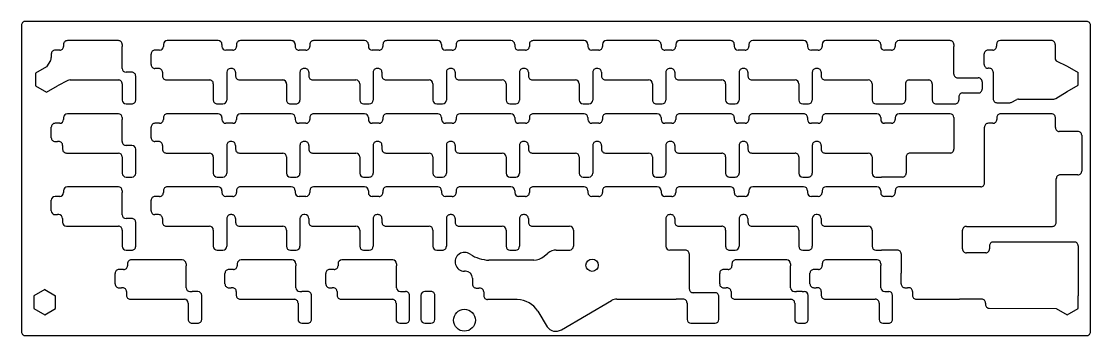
# Model space of a CAD drawing. Extents: x 80 to 358, y -177 to -95.
import ezdxf

# ---------------------------------------------------------------- set-up
doc = ezdxf.new("R2010")
doc.units = 0
doc.layers.add('BLACK', color=7, linetype='CONTINUOUS')

msp = doc.modelspace()

# ---------------------------------------------------------------- linework, layer by layer
at = {"layer": 'BLACK', "linetype": 'CONTINUOUS'}
for p, q in [((79.81, -95.99), (79.79, -175.87)), ((357.09, -95), (80.81, -94.99)), ((358.06, -175.87), (358.09, -96)), ((105.025, -100), (91.775, -100)), ((131, -100), (117.75, -100)), ((150.05, -100), (136.8, -100)), ((150.05, -100), (136.8, -100)), ((150.05, -100), (136.8, -100)), ((169.1, -100), (155.85, -100)), ((188.15, -100), (174.9, -100)), ((207.2, -100), (193.95, -100)), ((226.25, -100), (213, -100)), ((245.3, -100), (232.05, -100)), ((264.35, -100), (251.1, -100)), ((283.4, -100), (270.15, -100)), ((302.45, -100), (289.2, -100)), ((321.5, -100), (308.25, -100)), ((347.85, -99.975), (334.6, -99.975)), ((89.775, -102.5), (88.575, -102.5)), ((90.775, -101), (90.775, -101.5)), ((106.025, -101), (106.025, -101.5)), ((106.027107, -107.252893), (106.025, -101.5)), ((115.75, -102.5), (114.55, -102.5)), ((116.75, -101), (116.75, -101.5)), ((132, -101), (132, -101.5)), ((134.8, -102.5), (133, -102.5)), ((134.8, -102.5), (133, -102.5)), ((134.8, -102.5), (133, -102.5)), ((135.8, -101), (135.8, -101.5)), ((135.8, -101), (135.8, -101.5)), ((135.8, -101), (135.8, -101.5)), ((151.05, -101), (151.05, -101.5)), ((151.05, -101), (151.05, -101.5)), ((151.05, -101), (151.05, -101.5)), ((153.85, -102.5), (152.05, -102.5)), ((154.85, -101), (154.85, -101.5)), ((170.1, -101), (170.1, -101.5)), ((172.9, -102.5), (171.1, -102.5)), ((173.9, -101), (173.9, -101.5)), ((189.15, -101), (189.15, -101.5)), ((191.95, -102.5), (190.15, -102.5)), ((192.95, -101), (192.95, -101.5)), ((208.2, -101), (208.2, -101.5)), ((211, -102.5), (209.2, -102.5)), ((212, -101), (212, -101.5)), ((227.25, -101), (227.25, -101.5)), ((230.05, -102.5), (228.25, -102.5)), ((231.05, -101), (231.05, -101.5)), ((246.3, -101), (246.3, -101.5)), ((249.1, -102.5), (247.3, -102.5)), ((250.1, -101), (250.1, -101.5)), ((265.35, -101), (265.35, -101.5)), ((268.15, -102.5), (266.35, -102.5)), ((269.15, -101), (269.15, -101.5)), ((284.4, -101), (284.4, -101.5)), ((287.2, -102.5), (285.4, -102.5)), ((288.2, -101), (288.2, -101.5)), ((303.45, -101), (303.45, -101.5)), ((306.25, -102.5), (304.45, -102.5)), ((307.25, -101), (307.25, -101.5)), ((322.5, -101), (322.5, -101.5)), ((322.5, -108.725), (322.5, -101.5)), ((332.6, -102.475), (331.4, -102.475)), ((333.6, -100.975), (333.6, -101.475)), ((333.6, -100.975), (333.6, -101.475)), ((348.85, -100.975), (348.85, -101.475)), ((348.85, -101.475), (348.85, -104.75)), ((87.377365, -105.169208), (86.3, -106.8)), ((87.575, -103.5), (87.575, -104.425)), ((113.55, -106.25), (113.55, -103.5)), ((330.4, -106.225), (330.4, -103.475)), ((349.138044, -105.233611), (352, -106.7)), ((86.3, -106.8), (83.442116, -108.45)), ((83.442116, -108.45), (83.442116, -111.75)), ((108.542893, -108.25), (107.027107, -108.25)), ((115.5, -107.25), (114.55, -107.25)), ((116.5, -108.25), (116.5, -109.25)), ((133.25, -108.25), (133.25, -115.5)), ((134.55, -107.25), (134.25, -107.25)), ((134.55, -107.25), (134.25, -107.25)), ((135.55, -108.25), (135.55, -109.25)), ((135.55, -108.25), (135.55, -109.25)), ((135.55, -108.25), (135.55, -109.25)), ((152.3, -108.25), (152.3, -115.5)), ((152.3, -108.25), (152.3, -115.5)), ((153.6, -107.25), (153.3, -107.25)), ((154.6, -108.25), (154.6, -109.25)), ((171.35, -108.25), (171.35, -115.5)), ((172.65, -107.25), (172.35, -107.25)), ((173.65, -108.25), (173.65, -109.25)), ((190.4, -108.25), (190.4, -115.5)), ((191.7, -107.25), (191.4, -107.25)), ((192.7, -108.25), (192.7, -109.25)), ((209.45, -108.25), (209.45, -115.5)), ((210.75, -107.25), (210.45, -107.25)), ((211.75, -108.25), (211.75, -109.25)), ((228.5, -108.25), (228.5, -115.5)), ((229.8, -107.25), (229.5, -107.25)), ((230.8, -108.25), (230.8, -109.25)), ((247.55, -108.25), (247.55, -115.5)), ((248.85, -107.25), (248.55, -107.25)), ((249.85, -108.25), (249.85, -109.25)), ((266.6, -108.25), (266.6, -115.5)), ((267.9, -107.25), (267.6, -107.25)), ((268.9, -108.25), (268.9, -109.25)), ((285.65, -108.25), (285.65, -115.5)), ((286.95, -107.25), (286.65, -107.25)), ((287.95, -108.25), (287.95, -109.25)), ((331.717893, -107.225), (331.4, -107.225)), ((332.717893, -108.225), (332.717893, -115.175)), ((352, -106.7), (354.857884, -108.35)), ((354.857884, -111.65), (354.857884, -108.35)), ((91.844475, -110.413255), (89.157884, -111.75)), ((92.525, -110.25), (102.775, -110.25)), ((102.775, -110.25), (105.042893, -110.25)), ((106.042893, -111.25), (106.042893, -115.5)), ((109.542893, -115.5), (109.542893, -109.25)), ((117.5, -110.25), (128.75, -110.25)), ((129.75, -111.25), (129.75, -115.5)), ((136.55, -110.25), (147.8, -110.25)), ((136.55, -110.25), (147.8, -110.25)), ((136.55, -110.25), (147.8, -110.25)), ((148.8, -111.25), (148.8, -115.5)), ((148.8, -111.25), (148.8, -115.5)), ((148.8, -111.25), (148.8, -115.5)), ((155.6, -110.25), (166.85, -110.25)), ((167.85, -111.25), (167.85, -115.5)), ((174.65, -110.25), (185.9, -110.25)), ((186.9, -111.25), (186.9, -115.5)), ((193.7, -110.25), (204.95, -110.25)), ((205.95, -111.25), (205.95, -115.5)), ((212.75, -110.25), (224, -110.25)), ((225, -111.25), (225, -115.5)), ((231.8, -110.25), (243.05, -110.25)), ((244.05, -111.25), (244.05, -115.5)), ((250.85, -110.25), (262.1, -110.25)), ((263.1, -111.25), (263.1, -115.5)), ((269.9, -110.25), (281.15, -110.25)), ((282.15, -111.25), (282.15, -115.5)), ((288.95, -110.25), (300.2, -110.25)), ((301.2, -111.25), (301.2, -115.5)), ((309.9, -111.25), (309.9, -115.5)), ((310.9, -110.25), (315.875, -110.25)), ((316.875, -111.25), (316.875, -115.5)), ((323.5, -109.725), (328.85, -109.725)), ((329.85, -110.725), (329.85, -112.65)), ((83.442116, -111.75), (86.3, -113.4)), ((86.3, -113.4), (89.157884, -111.75)), ((324.8, -113.65), (328.85, -113.65)), ((349.045396, -115.07137), (352, -113.3)), ((352, -113.3), (354.857884, -111.65)), ((107.042893, -116.5), (108.542893, -116.5)), ((130.75, -116.5), (132.25, -116.5)), ((149.8, -116.5), (151.3, -116.5)), ((149.8, -116.5), (151.3, -116.5)), ((149.8, -116.5), (151.3, -116.5)), ((168.85, -116.5), (170.35, -116.5)), ((187.9, -116.5), (189.4, -116.5)), ((206.95, -116.5), (208.45, -116.5)), ((226, -116.5), (227.5, -116.5)), ((245.05, -116.5), (246.55, -116.5)), ((264.1, -116.5), (265.6, -116.5)), ((283.15, -116.5), (284.65, -116.5)), ((302.2, -116.5), (303.7, -116.5)), ((303.7, -116.5), (308.9, -116.5)), ((317.875, -116.5), (322.8, -116.5)), ((323.8, -114.65), (323.8, -115.5)), ((333.717893, -116.175), (337.05, -116.175)), ((337.380555, -116.092036), (338.915519, -115.355177)), ((339.35, -115.25), (348.475, -115.25)), ((105.025, -119.05), (91.775, -119.05)), ((131, -119.05), (117.75, -119.05)), ((150.05, -119.05), (136.8, -119.05)), ((169.1, -119.05), (155.85, -119.05)), ((188.15, -119.05), (174.9, -119.05)), ((207.2, -119.05), (193.95, -119.05)), ((226.25, -119.05), (213, -119.05)), ((245.3, -119.05), (232.05, -119.05)), ((264.35, -119.05), (251.1, -119.05)), ((283.4, -119.05), (270.15, -119.05)), ((302.45, -119.05), (289.2, -119.05)), ((321.5, -119.05), (308.25, -119.05)), ((347.925, -119.05), (334.675, -119.05)), ((89.775, -121.55), (88.575, -121.55)), ((90.775, -120.05), (90.775, -120.55)), ((106.025, -120.05), (106.025, -120.55)), ((106.027107, -126.302893), (106.025, -120.55)), ((115.75, -121.55), (114.55, -121.55)), ((116.75, -120.05), (116.75, -120.55)), ((132, -120.05), (132, -120.55)), ((134.8, -121.55), (133, -121.55)), ((135.8, -120.05), (135.8, -120.55)), ((151.05, -120.05), (151.05, -120.55)), ((153.85, -121.55), (152.05, -121.55)), ((154.85, -120.05), (154.85, -120.55)), ((170.1, -120.05), (170.1, -120.55)), ((172.9, -121.55), (171.1, -121.55)), ((173.9, -120.05), (173.9, -120.55)), ((189.15, -120.05), (189.15, -120.55)), ((191.95, -121.55), (190.15, -121.55)), ((192.95, -120.05), (192.95, -120.55)), ((208.2, -120.05), (208.2, -120.55)), ((211, -121.55), (209.2, -121.55)), ((212, -120.05), (212, -120.55)), ((227.25, -120.05), (227.25, -120.55)), ((230.05, -121.55), (228.25, -121.55)), ((231.05, -120.05), (231.05, -120.55)), ((246.3, -120.05), (246.3, -120.55)), ((249.1, -121.55), (247.3, -121.55)), ((250.1, -120.05), (250.1, -120.55)), ((265.35, -120.05), (265.35, -120.55)), ((268.15, -121.55), (266.35, -121.55)), ((269.15, -120.05), (269.15, -120.55)), ((284.4, -120.05), (284.4, -120.55)), ((287.2, -121.55), (285.4, -121.55)), ((288.2, -120.05), (288.2, -120.55)), ((303.45, -120.05), (303.45, -120.55)), ((306.25, -121.55), (304.45, -121.55)), ((307.25, -120.05), (307.25, -120.55)), ((322.5, -120.05), (322.5, -120.55)), ((322.5, -120.55), (322.5, -128.3)), ((332.675, -121.55), (331.475, -121.55)), ((333.675, -120.05), (333.675, -120.55)), ((348.925, -122.672893), (348.925, -120.05)), ((87.575, -125.3), (87.575, -122.55)), ((113.55, -125.3), (113.55, -122.55)), ((330.475, -125.3), (330.475, -122.55)), ((354.78, -123.67), (349.92, -123.672893)), ((355.78, -124.67), (355.775, -133.982893)), ((88.575, -126.3), (89.225, -126.3)), ((89.525, -126.3), (89.225, -126.3)), ((90.525, -127.3), (90.525, -128.3)), ((108.542893, -127.3), (107.027107, -127.3)), ((115.5, -126.3), (114.55, -126.3)), ((116.5, -127.3), (116.5, -128.3)), ((133.25, -127.3), (133.25, -134.55)), ((134.55, -126.3), (134.25, -126.3)), ((135.55, -127.3), (135.55, -128.3)), ((152.3, -127.3), (152.3, -134.55)), ((153.6, -126.3), (153.3, -126.3)), ((154.6, -127.3), (154.6, -128.3)), ((171.35, -127.3), (171.35, -134.55)), ((172.65, -126.3), (172.35, -126.3)), ((173.65, -127.3), (173.65, -128.3)), ((190.4, -127.3), (190.4, -134.55)), ((191.7, -126.3), (191.4, -126.3)), ((192.7, -127.3), (192.7, -128.3)), ((209.45, -127.3), (209.45, -134.55)), ((210.75, -126.3), (210.45, -126.3)), ((211.75, -127.3), (211.75, -128.3)), ((228.5, -127.3), (228.5, -134.55)), ((229.8, -126.3), (229.5, -126.3)), ((230.8, -127.3), (230.8, -128.3)), ((247.55, -127.3), (247.55, -134.55)), ((248.85, -126.3), (248.55, -126.3)), ((249.85, -127.3), (249.85, -128.3)), ((266.6, -127.3), (266.6, -134.55)), ((267.9, -126.3), (267.6, -126.3)), ((268.9, -127.3), (268.9, -128.3)), ((285.65, -127.3), (285.65, -134.55)), ((286.95, -126.3), (286.65, -126.3)), ((287.95, -127.3), (287.95, -128.3)), ((330.472893, -137.102893), (330.475, -125.3)), ((91.525, -129.3), (102.775, -129.3)), ((102.775, -129.3), (105.042893, -129.3)), ((106.042893, -130.3), (106.042893, -134.55)), ((109.542893, -134.55), (109.542893, -128.3)), ((117.5, -129.3), (128.75, -129.3)), ((129.75, -130.3), (129.75, -134.55)), ((136.55, -129.3), (147.8, -129.3)), ((148.8, -130.3), (148.8, -134.55)), ((155.6, -129.3), (166.85, -129.3)), ((167.85, -130.3), (167.85, -134.55)), ((174.65, -129.3), (185.9, -129.3)), ((186.9, -130.3), (186.9, -134.55)), ((193.7, -129.3), (204.95, -129.3)), ((205.95, -130.3), (205.95, -134.55)), ((212.75, -129.3), (224, -129.3)), ((225, -130.3), (225, -134.55)), ((231.8, -129.3), (243.05, -129.3)), ((244.05, -130.3), (244.05, -134.55)), ((250.85, -129.3), (262.1, -129.3)), ((263.1, -130.3), (263.1, -134.55)), ((269.9, -129.3), (281.15, -129.3)), ((282.15, -130.3), (282.15, -134.55)), ((288.95, -129.3), (300.2, -129.3)), ((301.2, -130.3), (301.2, -134.55)), ((310.075, -130.3), (310.075, -134.55)), ((312.075, -129.3), (311.075, -129.3)), ((321.5, -129.3), (312.075, -129.3)), ((107.042893, -135.55), (108.542893, -135.55)), ((130.75, -135.55), (132.25, -135.55)), ((149.8, -135.55), (151.3, -135.55)), ((168.85, -135.55), (170.35, -135.55)), ((187.9, -135.55), (189.4, -135.55)), ((206.95, -135.55), (208.45, -135.55)), ((226, -135.55), (227.5, -135.55)), ((245.05, -135.55), (246.55, -135.55)), ((264.1, -135.55), (265.6, -135.55)), ((283.15, -135.55), (284.65, -135.55)), ((302.2, -135.55), (303.7, -135.55)), ((309.075, -135.55), (303.7, -135.55)), ((349.15, -147.4), (349.157107, -135.982107)), ((354.775, -134.982893), (350.157107, -134.982107)), ((90.775, -139.1), (90.775, -139.6)), ((105.025, -138.1), (91.775, -138.1)), ((106.025, -139.1), (106.025, -139.6)), ((116.75, -139.1), (116.75, -139.6)), ((116.75, -139.1), (116.75, -139.6)), ((131, -138.1), (117.75, -138.1)), ((131, -138.1), (117.75, -138.1)), ((132, -139.1), (132, -139.6)), ((132, -139.1), (132, -139.6)), ((135.8, -139.1), (135.8, -139.6)), ((135.8, -139.1), (135.8, -139.6)), ((150.05, -138.1), (136.8, -138.1)), ((150.05, -138.1), (136.8, -138.1)), ((151.05, -139.1), (151.05, -139.6)), ((151.05, -139.1), (151.05, -139.6)), ((154.85, -139.1), (154.85, -139.6)), ((154.85, -139.1), (154.85, -139.6)), ((169.1, -138.1), (155.85, -138.1)), ((169.1, -138.1), (155.85, -138.1)), ((170.1, -139.1), (170.1, -139.6)), ((170.1, -139.1), (170.1, -139.6)), ((173.9, -139.1), (173.9, -139.6)), ((173.9, -139.1), (173.9, -139.6)), ((188.15, -138.1), (174.9, -138.1)), ((188.15, -138.1), (174.9, -138.1)), ((189.15, -139.1), (189.15, -139.6)), ((189.15, -139.1), (189.15, -139.6)), ((192.95, -139.1), (192.95, -139.6)), ((192.95, -139.1), (192.95, -139.6)), ((207.2, -138.1), (193.95, -138.1)), ((207.2, -138.1), (193.95, -138.1)), ((208.2, -139.1), (208.2, -139.6)), ((208.2, -139.1), (208.2, -139.6)), ((212, -139.1), (212, -139.6)), ((212, -139.1), (212, -139.6)), ((226.25, -138.1), (213, -138.1)), ((226.25, -138.1), (213, -138.1)), ((227.25, -139.1), (227.25, -139.6)), ((227.25, -139.1), (227.25, -139.6)), ((231.05, -139.1), (231.05, -139.6)), ((231.05, -139.1), (231.05, -139.6)), ((245.3, -138.1), (232.05, -138.1)), ((245.3, -138.1), (232.05, -138.1)), ((246.3, -139.1), (246.3, -139.6)), ((246.3, -139.1), (246.3, -139.6)), ((250.1, -139.1), (250.1, -139.6)), ((250.1, -139.1), (250.1, -139.6)), ((264.35, -138.1), (251.1, -138.1)), ((264.35, -138.1), (251.1, -138.1)), ((265.35, -139.1), (265.35, -139.6)), ((265.35, -139.1), (265.35, -139.6)), ((269.15, -139.1), (269.15, -139.6)), ((269.15, -139.1), (269.15, -139.6)), ((283.4, -138.1), (270.15, -138.1)), ((283.4, -138.1), (270.15, -138.1)), ((284.4, -139.1), (284.4, -139.6)), ((284.4, -139.1), (284.4, -139.6)), ((288.2, -139.1), (288.2, -139.6)), ((288.2, -139.1), (288.2, -139.6)), ((302.45, -138.1), (289.2, -138.1)), ((302.45, -138.1), (289.2, -138.1)), ((303.45, -139.1), (303.45, -139.6)), ((303.45, -139.1), (303.45, -139.6)), ((307.25, -139.1), (307.25, -139.6)), ((321.5, -138.1), (308.25, -138.1)), ((329.472893, -138.102893), (321.5, -138.1)), ((87.575, -144.35), (87.575, -141.6)), ((89.775, -140.6), (88.575, -140.6)), ((106.027107, -145.352893), (106.025, -139.6)), ((113.55, -144.35), (113.55, -141.6)), ((115.75, -140.6), (114.55, -140.6)), ((134.8, -140.6), (133, -140.6)), ((134.8, -140.6), (133, -140.6)), ((153.85, -140.6), (152.05, -140.6)), ((153.85, -140.6), (152.05, -140.6)), ((172.9, -140.6), (171.1, -140.6)), ((172.9, -140.6), (171.1, -140.6)), ((191.95, -140.6), (190.15, -140.6)), ((191.95, -140.6), (190.15, -140.6)), ((211, -140.6), (209.2, -140.6)), ((211, -140.6), (209.2, -140.6)), ((230.05, -140.6), (228.25, -140.6)), ((230.05, -140.6), (228.25, -140.6)), ((249.1, -140.6), (247.3, -140.6)), ((249.1, -140.6), (247.3, -140.6)), ((268.15, -140.6), (266.35, -140.6)), ((268.15, -140.6), (266.35, -140.6)), ((287.2, -140.6), (285.4, -140.6)), ((287.2, -140.6), (285.4, -140.6)), ((306.25, -140.6), (304.45, -140.6)), ((88.575, -145.35), (89.225, -145.35)), ((89.525, -145.35), (89.225, -145.35)), ((90.525, -146.35), (90.525, -147.35)), ((108.542893, -146.35), (107.027107, -146.35)), ((109.542893, -153.6), (109.542893, -147.35)), ((115.5, -145.35), (114.55, -145.35)), ((115.5, -145.35), (115.2, -145.35)), ((115.5, -145.35), (115.2, -145.35)), ((116.5, -146.35), (116.5, -147.35)), ((116.5, -146.35), (116.5, -147.35)), ((133.25, -146.35), (133.25, -153.6)), ((133.25, -146.35), (133.25, -153.6)), ((134.55, -145.35), (134.25, -145.35)), ((134.55, -145.35), (134.25, -145.35)), ((135.55, -146.35), (135.55, -147.35)), ((135.55, -146.35), (135.55, -147.35)), ((152.3, -146.35), (152.3, -153.6)), ((152.3, -146.35), (152.3, -153.6)), ((153.6, -145.35), (153.3, -145.35)), ((153.6, -145.35), (153.3, -145.35)), ((154.6, -146.35), (154.6, -147.35)), ((154.6, -146.35), (154.6, -147.35)), ((171.35, -146.35), (171.35, -153.6)), ((171.35, -146.35), (171.35, -153.6)), ((172.65, -145.35), (172.35, -145.35)), ((172.65, -145.35), (172.35, -145.35)), ((173.65, -146.35), (173.65, -147.35)), ((173.65, -146.35), (173.65, -147.35)), ((190.4, -146.35), (190.4, -153.6)), ((190.4, -146.35), (190.4, -153.6)), ((191.7, -145.35), (191.4, -145.35)), ((191.7, -145.35), (191.4, -145.35)), ((192.7, -146.35), (192.7, -147.35)), ((192.7, -146.35), (192.7, -147.35)), ((209.45, -146.35), (209.45, -153.6)), ((209.45, -146.35), (209.45, -153.6)), ((210.75, -145.35), (210.45, -145.35)), ((210.75, -145.35), (210.45, -145.35)), ((211.75, -146.35), (211.75, -147.35)), ((211.75, -146.35), (211.75, -147.35)), ((247.55, -146.35), (247.55, -153.6)), ((247.55, -146.35), (247.55, -153.6)), ((248.85, -145.35), (248.55, -145.35)), ((248.85, -145.35), (248.55, -145.35)), ((249.85, -146.35), (249.85, -147.35)), ((249.85, -146.35), (249.85, -147.35)), ((266.6, -146.35), (266.6, -153.6)), ((266.6, -146.35), (266.6, -153.6)), ((267.9, -145.35), (267.6, -145.35)), ((267.9, -145.35), (267.6, -145.35)), ((268.9, -146.35), (268.9, -147.35)), ((268.9, -146.35), (268.9, -147.35)), ((285.65, -146.35), (285.65, -153.6)), ((285.65, -146.35), (285.65, -153.6)), ((286.95, -145.35), (286.65, -145.35)), ((286.95, -145.35), (286.65, -145.35)), ((287.95, -146.35), (287.95, -147.35)), ((287.95, -146.35), (287.95, -147.35)), ((91.525, -148.35), (102.775, -148.35)), ((102.775, -148.35), (105.042893, -148.35)), ((106.042893, -149.35), (106.042893, -153.6)), ((117.5, -148.35), (128.75, -148.35)), ((117.5, -148.35), (128.75, -148.35)), ((129.75, -149.35), (129.75, -153.6)), ((129.75, -149.35), (129.75, -153.6)), ((136.55, -148.35), (147.8, -148.35)), ((136.55, -148.35), (147.8, -148.35)), ((148.8, -149.35), (148.8, -153.6)), ((148.8, -149.35), (148.8, -153.6)), ((155.6, -148.35), (166.85, -148.35)), ((155.6, -148.35), (166.85, -148.35)), ((167.85, -149.35), (167.85, -153.6)), ((167.85, -149.35), (167.85, -153.6)), ((174.65, -148.35), (185.9, -148.35)), ((174.65, -148.35), (185.9, -148.35)), ((186.9, -149.35), (186.9, -153.6)), ((186.9, -149.35), (186.9, -153.6)), ((193.7, -148.35), (204.95, -148.35)), ((193.7, -148.35), (204.95, -148.35)), ((205.95, -149.35), (205.95, -153.6)), ((205.95, -149.35), (205.95, -153.6)), ((212.75, -148.35), (222.475, -148.35)), ((223.475, -149.35), (223.475, -153.6)), ((250.85, -148.35), (262.1, -148.35)), ((250.85, -148.35), (262.1, -148.35)), ((263.1, -149.35), (263.1, -153.6)), ((263.1, -149.35), (263.1, -153.6)), ((269.9, -148.35), (281.15, -148.35)), ((269.9, -148.35), (281.15, -148.35)), ((282.15, -149.35), (282.15, -153.6)), ((282.15, -149.35), (282.15, -153.6)), ((288.95, -148.35), (300.2, -148.35)), ((288.95, -148.35), (300.2, -148.35)), ((301.2, -149.35), (301.2, -153.6)), ((301.2, -149.35), (301.2, -153.6)), ((324.75, -154.275), (324.75, -149.4)), ((325.75, -148.4), (348.15, -148.4)), ((353.85, -152.475), (332.775, -152.475)), ((107.042893, -154.6), (108.542893, -154.6)), ((130.75, -154.6), (132.25, -154.6)), ((130.75, -154.6), (132.25, -154.6)), ((149.8, -154.6), (151.3, -154.6)), ((149.8, -154.6), (151.3, -154.6)), ((168.85, -154.6), (170.35, -154.6)), ((168.85, -154.6), (170.35, -154.6)), ((187.9, -154.6), (189.4, -154.6)), ((187.9, -154.6), (189.4, -154.6)), ((206.95, -154.6), (208.45, -154.6)), ((206.95, -154.6), (208.45, -154.6)), ((215.825662, -156.199615), (216.853269, -155.370318)), ((219.025, -154.575), (222.5, -154.575)), ((252.625, -154.6), (248.55, -154.6)), ((253.625, -155.6), (253.625, -164.675)), ((264.1, -154.6), (265.6, -154.6)), ((264.1, -154.6), (265.6, -154.6)), ((283.15, -154.6), (284.65, -154.6)), ((283.15, -154.6), (284.65, -154.6)), ((302.2, -154.6), (303.7, -154.6)), ((302.2, -154.6), (303.7, -154.6)), ((307.772893, -154.597107), (303.7, -154.6)), ((308.772893, -155.597107), (308.775, -160.625)), ((330.775, -155.275), (325.75, -155.275)), ((331.775, -153.475), (331.775, -154.275)), ((354.85, -153.475), (354.857884, -166.46)), ((107.407107, -158.142893), (107.407107, -158.642893)), ((121.657107, -157.142893), (108.407107, -157.142893)), ((122.657107, -158.142893), (122.657107, -158.642893)), ((135.982107, -158.142893), (135.982107, -158.642893)), ((150.232107, -157.142893), (136.982107, -157.142893)), ((151.232107, -158.142893), (151.232107, -158.642893)), ((162.2, -158.142893), (162.2, -158.642893)), ((176.45, -157.142893), (163.2, -157.142893)), ((177.45, -158.142893), (177.45, -158.642893)), ((213.128585, -157.225), (201.5, -157.225)), ((264.741053, -158.142893), (264.741053, -158.642893)), ((278.991053, -157.142893), (265.741053, -157.142893)), ((279.991053, -158.142893), (279.991053, -158.642893)), ((288.247109, -158.125), (288.247109, -158.625)), ((302.497109, -157.125), (289.247109, -157.125)), ((303.497109, -158.125), (303.497109, -158.625)), ((303.499216, -164.377893), (303.497109, -158.625)), ((104.207107, -163.392893), (104.207107, -160.642893)), ((106.407107, -159.642893), (105.207107, -159.642893)), ((122.659214, -164.395786), (122.657107, -158.642893)), ((132.782107, -163.392893), (132.782107, -160.642893)), ((134.982107, -159.642893), (133.782107, -159.642893)), ((151.234214, -164.395786), (151.232107, -158.642893)), ((159, -163.392893), (159, -160.642893)), ((161.2, -159.642893), (160, -159.642893)), ((177.452107, -164.395786), (177.45, -158.642893)), ((195.375, -160.075), (195.11, -160.076937)), ((261.541053, -163.392893), (261.541053, -160.642893)), ((263.741053, -159.642893), (262.541053, -159.642893)), ((279.99316, -164.395786), (279.991053, -158.642893)), ((285.047109, -163.375), (285.047109, -160.625)), ((287.247109, -159.625), (286.047109, -159.625)), ((308.775, -163.375), (308.775, -160.625)), ((197.175, -161.875), (197.175, -163.475)), ((85.85, -164.81), (82.992116, -166.46)), ((82.992116, -166.46), (82.992116, -169.76)), ((85.85, -164.81), (88.707884, -166.46)), ((88.707884, -169.76), (88.707884, -166.46)), ((105.207107, -164.392893), (105.857107, -164.392893)), ((106.157107, -164.392893), (105.857107, -164.392893)), ((107.157107, -165.392893), (107.157107, -166.392893)), ((123.659214, -165.392893), (124.202105, -165.392893)), ((125.717891, -165.392893), (124.202105, -165.392893)), ((126.717891, -172.642893), (126.717891, -166.392893)), ((133.782107, -164.392893), (134.432107, -164.392893)), ((134.732107, -164.392893), (134.432107, -164.392893)), ((135.732107, -165.392893), (135.732107, -166.392893)), ((152.234214, -165.392893), (152.777105, -165.392893)), ((154.292891, -165.392893), (152.777105, -165.392893)), ((155.292891, -172.642893), (155.292891, -166.392893)), ((160, -164.392893), (160.65, -164.392893)), ((160.95, -164.392893), (160.65, -164.392893)), ((161.95, -165.392893), (161.95, -166.392893)), ((178.452107, -165.392893), (179.8, -165.392893)), ((180.8, -172.642893), (180.8, -166.392893)), ((183.798946, -166.375), (183.798946, -172.625)), ((186.398946, -165.375), (184.798946, -165.375)), ((187.398946, -172.625), (187.398946, -166.375)), ((198.175, -164.475), (198.825, -164.475)), ((199.125, -164.475), (198.825, -164.475)), ((200.125, -165.475), (200.125, -166.475)), ((260.35, -165.675), (254.625, -165.675)), ((261.35, -172.625), (261.35, -166.675)), ((262.541053, -164.392893), (263.191053, -164.392893)), ((263.491053, -164.392893), (263.191053, -164.392893)), ((264.491053, -165.392893), (264.491053, -166.392893)), ((280.99316, -165.392893), (281.536051, -165.392893)), ((283.051837, -165.392893), (281.536051, -165.392893)), ((283.051837, -165.392893), (283.567893, -165.392893)), ((284.567893, -172.642893), (284.567893, -166.392893)), ((286.047109, -164.375), (286.697109, -164.375)), ((286.997109, -164.375), (286.697109, -164.375)), ((287.997109, -165.375), (287.997109, -166.375)), ((304.499216, -165.375), (305.042107, -165.375)), ((305.042107, -165.375), (305.542893, -165.375)), ((306.542893, -172.625), (306.542893, -166.375)), ((309.775, -164.375), (310.425, -164.375)), ((310.725, -164.375), (310.425, -164.375)), ((311.725, -165.375), (311.725, -166.375)), ((354.857884, -169.76), (354.857884, -166.46)), ((82.992116, -169.76), (85.85, -171.41)), ((85.85, -171.41), (88.707884, -169.76)), ((108.157107, -167.392893), (119.407107, -167.392893)), ((119.407107, -167.392893), (121.675, -167.392893)), ((121.675, -167.392893), (122.217891, -167.392893)), ((123.217891, -168.392893), (123.217891, -172.642893)), ((136.732107, -167.392893), (147.982107, -167.392893)), ((147.982107, -167.392893), (150.25, -167.392893)), ((150.25, -167.392893), (150.792891, -167.392893)), ((151.792891, -168.392893), (151.792891, -172.642893)), ((162.95, -167.392893), (174.2, -167.392893)), ((174.2, -167.392893), (176.3, -167.392893)), ((177.3, -168.392893), (177.3, -172.642893)), ((208.872521, -167.472521), (201.125, -167.475)), ((220.35426, -175.332282), (233.382664, -167.738399)), ((234.75, -167.375), (239, -167.375)), ((239, -167.375), (250.25, -167.375)), ((252.05, -167.375), (250.25, -167.375)), ((253.05, -168.375), (253.05, -172.625)), ((265.491053, -167.392893), (276.741053, -167.392893)), ((276.741053, -167.392893), (279.008946, -167.392893)), ((279.008946, -167.392893), (279.551837, -167.392893)), ((279.551837, -167.392893), (280.067893, -167.392893)), ((281.067893, -168.392893), (281.067893, -172.642893)), ((288.997109, -167.375), (300.247109, -167.375)), ((300.247109, -167.375), (302.042893, -167.375)), ((303.042893, -168.375), (303.042893, -172.625)), ((312.725, -167.375), (323.975, -167.375)), ((329.725, -167.375), (323.975, -167.375)), ((330.725, -168.375), (330.725, -168.75)), ((331.725, -169.75), (349.142116, -169.76)), ((349.142116, -169.76), (352, -171.41)), ((352, -171.41), (354.857884, -169.76)), ((214.183529, -170.494933), (216.6, -174.55)), ((124.217891, -173.642893), (125.717891, -173.642893)), ((152.792891, -173.642893), (154.292891, -173.642893)), ((178.3, -173.642893), (179.8, -173.642893)), ((184.798946, -173.625), (186.398946, -173.625)), ((254.05, -173.625), (260.35, -173.625)), ((282.067893, -173.642893), (283.567893, -173.642893)), ((304.042893, -173.625), (305.542893, -173.625)), ((80.79, -176.87), (357.06, -176.87))]:
    msp.add_line(p, q, dxfattribs=at)
at = {"layer": 'BLACK'}
for centre, radius in [((228.33, -158.55), 1.6), ((195.11, -172.86375), 2.850439)]:
    msp.add_circle(centre, radius, dxfattribs=at)
for centre, radius, start, end in [((80.809998, -95.989998), 0.999998, -270.00011459, -179.99988541), ((357.090001, -95.999998), 0.999998, -0.00011459, 90.0000573), ((91.775001, -100.999999), 1.000001, -269.9999427, -179.9999427), ((105.025001, -100.999999), 0.999999, -0.0000573, 90.0000573), ((117.75, -101), 1, 90, 180), ((131, -101), 1, 0, 90), ((136.799999, -100.999999), 0.999999, -270.0000573, -179.9999427), ((136.799999, -100.999999), 0.999999, -270.0000573, -179.9999427), ((136.799999, -100.999999), 0.999999, -270.0000573, -179.9999427), ((150.050001, -100.999999), 0.999999, -0.0000573, 90.0000573), ((150.049993, -101.000007), 1.000007, 0.00040107, 89.99959893), ((150.050001, -100.999999), 0.999999, -0.0000573, 90.0000573), ((155.849999, -100.999999), 0.999999, -270.0000573, -179.9999427), ((169.1, -101), 1, 0, 90), ((174.899999, -100.999999), 0.999999, -270.0000573, -179.9999427), ((188.15, -101), 1, 0, 90), ((193.949999, -100.999999), 0.999999, -270.0000573, -179.9999427), ((207.2, -101), 1, 0, 90), ((212.999999, -100.999999), 0.999999, -270.0000573, -179.9999427), ((226.25, -101), 1, 0, 90), ((232.050003, -101.000003), 1.000003, 90.00017189, 179.99982811), ((245.299993, -100.999993), 0.999993, -0.00040107, 89.99959893), ((251.100003, -101.000003), 1.000003, 90.00017189, 179.99982811), ((264.35, -101), 1, 0, 90), ((270.150003, -101.000003), 1.000003, 90.00017189, 179.99982811), ((283.4, -101), 1, 0, 90), ((289.200003, -101.000003), 1.000003, 90.00017189, 179.99982811), ((302.45, -101), 1, 0, 90), ((308.250003, -101.000003), 1.000003, 90.00017189, 179.99982811), ((321.500001, -100.999999), 0.999999, -0.0000573, 90.0000573), ((334.600003, -100.975003), 1.000003, 90.00017189, 179.99982811), ((347.850001, -100.974999), 0.999999, -0.0000573, 90.0000573), ((88.574999, -103.499999), 0.999999, -270.0000573, -179.9999427), ((89.775001, -101.500001), 0.999999, -90.0000573, 0.0000573), ((114.549999, -103.499999), 0.999999, -270.0000573, -179.9999427), ((115.75, -101.5), 1, -90, 0), ((133, -101.5), 1, -180, -90), ((134.800001, -101.500001), 0.999999, -90.0000573, 0.0000573), ((134.800001, -101.500001), 0.999999, -90.0000573, 0.0000573), ((134.800001, -101.500001), 0.999999, -90.0000573, 0.0000573), ((152.049999, -101.500001), 0.999999, -180.0000573, -89.9999427), ((152.049993, -101.500007), 0.999993, -180.00040107, -89.99959893), ((152.049999, -101.500001), 0.999999, -180.0000573, -89.9999427), ((153.850001, -101.500001), 0.999999, -90.0000573, 0.0000573), ((171.1, -101.5), 1, -180, -90), ((172.900001, -101.500001), 0.999999, -90.0000573, 0.0000573), ((190.15, -101.5), 1, -180, -90), ((191.950001, -101.500001), 0.999999, -90.0000573, 0.0000573), ((209.2, -101.5), 1, -180, -90), ((211.000001, -101.500001), 0.999999, -90.0000573, 0.0000573), ((228.25, -101.5), 1, -180, -90), ((230.050001, -101.500001), 0.999999, -90.0000573, 0.0000573), ((247.299993, -101.499993), 1.000007, -179.99959893, -89.99959893), ((249.100001, -101.500001), 0.999999, -90.0000573, 0.0000573), ((266.35, -101.5), 1, -180, -90), ((268.150001, -101.500001), 0.999999, -90.0000573, 0.0000573), ((285.4, -101.5), 1, -180, -90), ((287.200001, -101.500001), 0.999999, -90.0000573, 0.0000573), ((304.45, -101.5), 1, -180, -90), ((306.250001, -101.500001), 0.999999, -90.0000573, 0.0000573), ((331.399999, -103.474999), 0.999999, -270.0000573, -179.9999427), ((332.600003, -101.475003), 0.999997, -90.00017189, 0.00017189), ((86.075, -104.425), 1.5, -29.74486235, 0), ((349.4, -104.75), 0.55, -180, -118.44293244), ((107.025701, -107.251399), 0.998602, -179.91427965, -89.91932933), ((108.542901, -109.249999), 0.999999, -0.0000573, 90.00045837), ((114.549999, -106.250001), 0.999999, -180.0000573, -89.9999427), ((115.500001, -108.249999), 0.999999, -0.0000573, 90.0000573), ((134.25, -108.25), 1, 90, 180), ((134.550001, -108.249999), 0.999999, -0.0000573, 90.0000573), ((134.550001, -108.249999), 0.999999, -0.0000573, 90.0000573), ((134.550001, -108.249999), 0.999999, -0.0000573, 90.0000573), ((153.299999, -108.249999), 0.999999, -270.0000573, -179.9999427), ((153.600001, -108.249999), 0.999999, -0.0000573, 90.0000573), ((172.349999, -108.249999), 0.999999, -270.0000573, -179.9999427), ((172.650001, -108.249999), 0.999999, -0.0000573, 90.0000573), ((191.399999, -108.249999), 0.999999, -270.0000573, -179.9999427), ((191.700001, -108.249999), 0.999999, -0.0000573, 90.0000573), ((210.449999, -108.249999), 0.999999, -270.0000573, -179.9999427), ((210.750001, -108.249999), 0.999999, -0.0000573, 90.0000573), ((229.499999, -108.249999), 0.999999, -270.0000573, -179.9999427), ((229.800003, -108.250003), 1.000003, 0.00017189, 90.00017189), ((248.549999, -108.249999), 0.999999, -270.0000573, -179.9999427), ((248.850008, -108.249992), 0.999992, -0.00045837, 90.00045837), ((267.599999, -108.249999), 0.999999, -270.0000573, -179.9999427), ((267.900008, -108.249992), 0.999992, -0.00045837, 90.00045837), ((286.649999, -108.249999), 0.999999, -270.0000573, -179.9999427), ((286.950008, -108.249992), 0.999992, -0.00045837, 90.00045837), ((331.399999, -106.225001), 0.999999, -180.0000573, -89.9999427), ((331.717894, -108.224999), 0.999999, -0.0000573, 90.0000573), ((92.525, -111.75), 1.5, 90, 116.98024), ((105.042901, -111.249999), 0.999999, -0.0000573, 90.00045837), ((117.499999, -109.250001), 0.999999, -180.0000573, -89.9999427), ((128.750001, -111.249999), 0.999999, -0.0000573, 90.0000573), ((136.549999, -109.250001), 0.999999, -180.0000573, -89.9999427), ((136.549999, -109.250001), 0.999999, -180.0000573, -89.9999427), ((136.549999, -109.250001), 0.999999, -180.0000573, -89.9999427), ((147.800001, -111.249999), 0.999999, -0.0000573, 90.0000573), ((147.799993, -111.250007), 1.000007, 0.00040107, 89.99959893), ((147.800001, -111.249999), 0.999999, -0.0000573, 90.0000573), ((155.599999, -109.250001), 0.999999, -180.0000573, -89.9999427), ((166.85, -111.25), 1, 0, 90), ((174.649999, -109.250001), 0.999999, -180.0000573, -89.9999427), ((185.9, -111.25), 1, 0, 90), ((193.699999, -109.250001), 0.999999, -180.0000573, -89.9999427), ((204.95, -111.25), 1, 0, 90), ((212.749999, -109.250001), 0.999999, -180.0000573, -89.9999427), ((224, -111.25), 1, 0, 90), ((231.799993, -109.249993), 1.000007, -179.99959893, -89.99959893), ((243.049993, -111.249993), 0.999993, -0.00040107, 89.99959893), ((250.849982, -109.250018), 0.999982, -180.00103134, -89.99896866), ((262.1, -111.25), 1, 0, 90), ((269.899982, -109.250018), 0.999982, -180.00103134, -89.99896866), ((281.15, -111.25), 1, 0, 90), ((288.949982, -109.250018), 0.999982, -180.00103134, -89.99896866), ((300.2, -111.25), 1, 0, 90), ((310.899999, -111.249999), 0.999999, -270.0000573, -179.9999427), ((315.875001, -111.249999), 0.999999, -0.0000573, 90.0000573), ((323.499999, -108.725001), 0.999999, -180.0000573, -89.9999427), ((328.850001, -110.724999), 0.999999, -0.0000573, 90.0000573), ((324.799999, -114.649999), 0.999999, -270.0000573, -179.9999427), ((328.850001, -112.650001), 0.999999, -90.0000573, 0.0000573), ((107.042901, -115.499999), 1.000001, -179.9999427, -90.00045837), ((108.542901, -115.499999), 0.999992, -90.00045837, -0.0000573), ((130.749999, -115.500001), 0.999999, -180.0000573, -89.9999427), ((132.25, -115.5), 1, -90, 0), ((149.799999, -115.500001), 0.999999, -180.0000573, -89.9999427), ((149.799993, -115.500007), 0.999993, -180.00040107, -89.99959893), ((149.799999, -115.500001), 0.999999, -180.0000573, -89.9999427), ((151.300001, -115.500001), 0.999999, -90.0000573, 0.0000573), ((151.299993, -115.500007), 1.000007, -89.99959893, 0.00040107), ((151.300001, -115.500001), 0.999999, -90.0000573, 0.0000573), ((168.85, -115.5), 1, -180, -90), ((170.35, -115.5), 1, -90, 0), ((187.9, -115.5), 1, -180, -90), ((189.4, -115.5), 1, -90, 0), ((206.95, -115.5), 1, -180, -90), ((208.45, -115.5), 1, -90, 0), ((226, -115.5), 1, -180, -90), ((227.5, -115.5), 1, -90, 0), ((245.049993, -115.499993), 1.000007, -179.99959893, -89.99959893), ((246.549993, -115.499993), 1.000007, -89.99959893, -0.00040107), ((264.1, -115.5), 1, -180, -90), ((265.6, -115.5), 1, -90, 0), ((283.15, -115.5), 1, -180, -90), ((284.65, -115.5), 1, -90, 0), ((302.2, -115.5), 1, -180, -90), ((308.900001, -115.500001), 0.999999, -90.0000573, 0.0000573), ((317.874999, -115.500001), 0.999999, -180.0000573, -89.9999427), ((322.800001, -115.500001), 0.999999, -90.0000573, 0.0000573), ((333.717892, -115.175001), 0.999999, -180.0000573, -89.9999427), ((337.05, -115.475), 0.7, -90, -61.82140989), ((339.35, -116.2), 0.95, 90, 117.21614374), ((348.475, -114.25), 1, -90, -55.22216079), ((91.775, -120.05), 1, 90, 180), ((105.025, -120.05), 1, 0, 90), ((117.749999, -120.049999), 0.999999, -270.0000573, -179.9999427), ((131, -120.05), 1, 0, 90), ((136.8, -120.05), 1, 90, 180), ((150.05, -120.05), 1, 0, 90), ((155.849999, -120.049999), 0.999999, -270.0000573, -179.9999427), ((169.100007, -120.050007), 1.000007, 0.00040107, 90.00040107), ((174.899999, -120.049999), 0.999999, -270.0000573, -179.9999427), ((188.15, -120.05), 1, 0, 90), ((193.95, -120.05), 1, 90, 180), ((207.2, -120.05), 1, 0, 90), ((212.999999, -120.049999), 0.999999, -270.0000573, -179.9999427), ((226.25, -120.05), 1, 0, 90), ((232.049999, -120.049999), 0.999999, -270.0000573, -179.9999427), ((245.300007, -120.050007), 1.000007, 0.00040107, 90.00040107), ((251.099999, -120.049999), 0.999999, -270.0000573, -179.9999427), ((264.350018, -120.049982), 0.999982, -0.00103134, 90.00103134), ((270.149999, -120.049999), 0.999999, -270.0000573, -179.9999427), ((283.40002, -120.04998), 0.99998, -0.00114594, 90.00114594), ((289.199999, -120.049999), 0.999999, -270.0000573, -179.9999427), ((302.45, -120.05), 1, 0, 90), ((308.25, -120.05), 1, 90, 180), ((321.5, -120.05), 1, 0, 90), ((334.674999, -120.049999), 0.999999, -270.0000573, -179.9999427), ((347.925001, -120.049999), 0.999999, -0.0000573, 90.0000573), ((88.574999, -122.549999), 0.999999, -270.0000573, -179.9999427), ((89.775, -120.55), 1, -90, 0), ((114.549999, -122.549999), 0.999999, -270.0000573, -179.9999427), ((115.750001, -120.550001), 0.999999, -90.0000573, 0.0000573), ((133, -120.55), 1, -180, -90), ((134.8, -120.55), 1, -90, 0), ((152.05, -120.55), 1, -180, -90), ((153.850001, -120.550001), 0.999999, -90.0000573, 0.0000573), ((171.100007, -120.550007), 0.999993, -180.00040107, -90.00040107), ((172.900001, -120.550001), 0.999999, -90.0000573, 0.0000573), ((190.15, -120.55), 1, -180, -90), ((191.950001, -120.550001), 0.999999, -90.0000573, 0.0000573), ((209.2, -120.55), 1, -180, -90), ((211.000001, -120.550001), 0.999999, -90.0000573, 0.0000573), ((228.25, -120.55), 1, -180, -90), ((230.050001, -120.550001), 0.999999, -90.0000573, 0.0000573), ((247.300007, -120.550007), 0.999993, -180.00040107, -90.00040107), ((249.100001, -120.550001), 0.999999, -90.0000573, 0.0000573), ((266.350017, -120.549987), 1.000013, -179.99925517, -90.00097402), ((268.150001, -120.550001), 0.999999, -90.0000573, 0.0000573), ((285.40002, -120.54998), 1.00002, -179.99885411, -90.00114589), ((287.200001, -120.550001), 0.999999, -90.0000573, 0.0000573), ((304.45, -120.55), 1, -180, -90), ((306.250001, -120.550001), 0.999999, -90.0000573, 0.0000573), ((331.474999, -122.549999), 0.999999, -270.0000573, -179.9999427), ((332.675001, -120.550001), 0.999999, -90.0000573, 0.0000573), ((349.922498, -122.675393), 0.997503, -180.14359843, -90.14348327), ((354.780001, -124.669999), 0.999999, -0.0000573, 90.0000573), ((88.574999, -125.300001), 0.999999, -180.0000573, -89.9999427), ((89.525001, -127.299999), 0.999999, -0.0000573, 90.0000573), ((107.025659, -126.301447), 0.998554, -179.91703022, -89.91691555), ((108.542893, -128.3), 1, 0, 90), ((114.549999, -125.300001), 0.999999, -180.0000573, -89.9999427), ((115.500001, -127.299999), 0.999999, -0.0000573, 90.0000573), ((134.249999, -127.299999), 0.999999, -270.0000573, -179.9999427), ((134.55, -127.3), 1, 0, 90), ((153.299999, -127.299999), 0.999999, -270.0000573, -179.9999427), ((153.600001, -127.299999), 0.999999, -0.0000573, 90.0000573), ((172.349999, -127.299999), 0.999999, -270.0000573, -179.9999427), ((172.650001, -127.299999), 0.999999, -0.0000573, 90.0000573), ((191.399999, -127.299999), 0.999999, -270.0000573, -179.9999427), ((191.700001, -127.299999), 0.999999, -0.0000573, 90.0000573), ((210.449999, -127.299999), 0.999999, -270.0000573, -179.9999427), ((210.750001, -127.299999), 0.999999, -0.0000573, 90.0000573), ((229.499999, -127.299999), 0.999999, -270.0000573, -179.9999427), ((229.800001, -127.299999), 0.999999, -0.0000573, 90.0000573), ((248.549999, -127.299999), 0.999999, -270.0000573, -179.9999427), ((248.850001, -127.299999), 0.999999, -0.0000573, 90.0000573), ((267.599999, -127.299999), 0.999999, -270.0000573, -179.9999427), ((267.900001, -127.299999), 0.999999, -0.0000573, 90.0000573), ((286.649999, -127.299999), 0.999999, -270.0000573, -179.9999427), ((286.950001, -127.299999), 0.999999, -0.0000573, 90.0000573), ((91.52499, -128.30001), 0.99999, -180.00057296, -89.99942704), ((105.042893, -130.3), 1, 0, 90), ((117.499989, -128.300011), 0.999989, -180.00063026, -89.99936974), ((128.75, -130.3), 1, 0, 90), ((136.54999, -128.30001), 0.99999, -180.00057296, -89.99942704), ((147.8, -130.3), 1, 0, 90), ((155.599997, -128.299997), 1.000003, -179.99982811, -89.99982811), ((166.850007, -130.300007), 1.000007, 0.00040107, 90.00040107), ((174.649999, -128.300001), 0.999999, -180.0000573, -89.9999427), ((185.9, -130.3), 1, 0, 90), ((193.699999, -128.300001), 0.999999, -180.0000573, -89.9999427), ((204.95, -130.3), 1, 0, 90), ((212.749999, -128.300001), 0.999999, -180.0000573, -89.9999427), ((224, -130.3), 1, 0, 90), ((231.799997, -128.299997), 1.000003, -179.99982811, -89.99982811), ((243.050007, -130.300007), 1.000007, 0.00040107, 90.00040107), ((250.849992, -128.300008), 0.999992, -180.00045837, -89.99954163), ((262.100018, -130.299982), 0.999982, -0.00103134, 90.00103134), ((269.899992, -128.300008), 0.999992, -180.00045837, -89.99954163), ((281.150018, -130.299982), 0.999982, -0.00103134, 90.00103134), ((288.949992, -128.300008), 0.999992, -180.00045837, -89.99954163), ((300.2, -130.3), 1, 0, 90), ((311.074999, -130.299999), 0.999999, -270.0000573, -179.9999427), ((321.500001, -128.300001), 0.999999, -90.0000573, 0.0000573), ((107.042893, -134.55), 1, -180, -90), ((108.542893, -134.55), 1, -90, 0), ((130.75, -134.55), 1, -180, -90), ((132.25, -134.55), 1, -90, 0), ((149.8, -134.55), 1, -180, -90), ((151.3, -134.55), 1, -90, 0), ((168.850007, -134.550007), 0.999993, -180.00040107, -90.00040107), ((170.350007, -134.550007), 0.999993, -90.00040107, 0.00040107), ((187.9, -134.55), 1, -180, -90), ((189.4, -134.55), 1, -90, 0), ((206.95, -134.55), 1, -180, -90), ((208.45, -134.55), 1, -90, 0), ((226, -134.55), 1, -180, -90), ((227.5, -134.55), 1, -90, 0), ((245.050007, -134.550007), 0.999993, -180.00040107, -90.00040107), ((246.550007, -134.550007), 0.999993, -90.00040107, 0.00040107), ((264.100016, -134.549984), 1.000016, -179.99908328, -90.00091672), ((265.600007, -134.550007), 0.999993, -90.00040107, 0.00040107), ((283.150016, -134.549984), 1.000016, -179.99908328, -90.00091672), ((284.65001, -134.55001), 0.99999, -90.00057296, 0.00057296), ((302.2, -134.55), 1, -180, -90), ((309.075001, -134.550001), 0.999999, -90.0000573, 0.0000573), ((350.157106, -135.982106), 0.999999, -270.0000573, -179.9999427), ((354.775001, -133.982894), 0.999999, -90.0000573, 0.0000573), ((91.775, -139.1), 1, 90, 180), ((105.025, -139.1), 1, 0, 90), ((117.749999, -139.099999), 0.999999, -270.0000573, -179.9999427), ((117.749999, -139.099999), 0.999999, -270.0000573, -179.9999427), ((131, -139.1), 1, 0, 90), ((131, -139.1), 1, 0, 90), ((136.799999, -139.099999), 0.999999, -270.0000573, -179.9999427), ((136.799999, -139.099999), 0.999999, -270.0000573, -179.9999427), ((150.05, -139.1), 1, 0, 90), ((150.05, -139.1), 1, 0, 90), ((155.85, -139.1), 1, 90, 180), ((155.85, -139.1), 1, 90, 180), ((169.1, -139.1), 1, 0, 90), ((169.1, -139.1), 1, 0, 90), ((174.899999, -139.099999), 0.999999, -270.0000573, -179.9999427), ((174.899999, -139.099999), 0.999999, -270.0000573, -179.9999427), ((188.150007, -139.100007), 1.000007, 0.00040107, 90.00040107), ((188.150007, -139.100007), 1.000007, 0.00040107, 90.00040107), ((193.949999, -139.099999), 0.999999, -270.0000573, -179.9999427), ((193.949999, -139.099999), 0.999999, -270.0000573, -179.9999427), ((207.2, -139.1), 1, 0, 90), ((207.2, -139.1), 1, 0, 90), ((212.999999, -139.099999), 0.999999, -270.0000573, -179.9999427), ((212.999999, -139.099999), 0.999999, -270.0000573, -179.9999427), ((226.250007, -139.100007), 1.000007, 0.00040107, 90.00040107), ((226.250007, -139.100007), 1.000007, 0.00040107, 90.00040107), ((232.049999, -139.099999), 0.999999, -270.0000573, -179.9999427), ((232.049999, -139.099999), 0.999999, -270.0000573, -179.9999427), ((245.3, -139.1), 1, 0, 90), ((245.3, -139.1), 1, 0, 90), ((251.099999, -139.099999), 0.999999, -270.0000573, -179.9999427), ((251.099999, -139.099999), 0.999999, -270.0000573, -179.9999427), ((264.349982, -139.100018), 1.000018, 0.00103131, 89.99896869), ((264.349982, -139.100018), 1.000018, 0.00103131, 89.99896869), ((270.15, -139.1), 1, 90, 180), ((270.15, -139.1), 1, 90, 180), ((283.4, -139.1), 1, 0, 90), ((283.4, -139.1), 1, 0, 90), ((289.2, -139.1), 1, 90, 180), ((289.2, -139.1), 1, 90, 180), ((302.45, -139.1), 1, 0, 90), ((302.45, -139.1), 1, 0, 90), ((308.249999, -139.099999), 0.999999, -270.0000573, -179.9999427), ((329.472894, -137.102894), 0.999999, -90.0000573, 0.0000573), ((88.575, -141.6), 1, 90, 180), ((89.775, -139.6), 1, -90, 0), ((114.549999, -141.599999), 0.999999, -270.0000573, -179.9999427), ((115.750001, -139.600001), 0.999999, -90.0000573, 0.0000573), ((115.750001, -139.600001), 0.999999, -90.0000573, 0.0000573), ((133, -139.6), 1, -180, -90), ((133, -139.6), 1, -180, -90), ((134.800001, -139.600001), 0.999999, -90.0000573, 0.0000573), ((134.800001, -139.600001), 0.999999, -90.0000573, 0.0000573), ((152.05, -139.6), 1, -180, -90), ((152.05, -139.6), 1, -180, -90), ((153.85, -139.6), 1, -90, 0), ((153.85, -139.6), 1, -90, 0), ((171.1, -139.6), 1, -180, -90), ((171.1, -139.6), 1, -180, -90), ((172.900001, -139.600001), 0.999999, -90.0000573, 0.0000573), ((172.900001, -139.600001), 0.999999, -90.0000573, 0.0000573), ((190.150007, -139.600007), 0.999993, -180.00040107, -90.00040107), ((190.150007, -139.600007), 0.999993, -180.00040107, -90.00040107), ((191.950001, -139.600001), 0.999999, -90.0000573, 0.0000573), ((191.950001, -139.600001), 0.999999, -90.0000573, 0.0000573), ((209.2, -139.6), 1, -180, -90), ((209.2, -139.6), 1, -180, -90), ((211.000001, -139.600001), 0.999999, -90.0000573, 0.0000573), ((211.000001, -139.600001), 0.999999, -90.0000573, 0.0000573), ((228.250007, -139.600007), 0.999993, -180.00040107, -90.00040107), ((228.250007, -139.600007), 0.999993, -180.00040107, -90.00040107), ((230.050001, -139.600001), 0.999999, -90.0000573, 0.0000573), ((230.050001, -139.600001), 0.999999, -90.0000573, 0.0000573), ((247.3, -139.6), 1, -180, -90), ((247.3, -139.6), 1, -180, -90), ((249.100001, -139.600001), 0.999999, -90.0000573, 0.0000573), ((249.100001, -139.600001), 0.999999, -90.0000573, 0.0000573), ((266.349982, -139.600018), 0.999982, -180.00103134, -89.99896866), ((266.349982, -139.600018), 0.999982, -180.00103134, -89.99896866), ((268.15, -139.6), 1, -90, 0), ((268.15, -139.6), 1, -90, 0), ((285.4, -139.6), 1, -180, -90), ((285.4, -139.6), 1, -180, -90), ((287.2, -139.6), 1, -90, 0), ((287.2, -139.6), 1, -90, 0), ((304.45, -139.6), 1, -180, -90), ((304.45, -139.6), 1, -180, -90), ((306.250001, -139.600001), 0.999999, -90.0000573, 0.0000573), ((88.575, -144.35), 1, -180, -90), ((114.549999, -144.350001), 0.999999, -180.0000573, -89.9999427), ((89.525, -146.35), 1, 0, 90), ((91.525, -147.35), 1, -180, -90), ((107.0257, -145.3514), 0.998601, -179.91433694, -89.91927187), ((108.5429, -147.35), 1, 0, 90.00040107), ((115.500001, -146.349999), 0.999999, -0.0000573, 90.0000573), ((115.500001, -146.349999), 0.999999, -0.0000573, 90.0000573), ((117.499989, -147.350011), 0.999989, -180.00063026, -89.99936974), ((117.499989, -147.350011), 0.999989, -180.00063026, -89.99936974), ((134.249999, -146.349999), 0.999999, -270.0000573, -179.9999427), ((134.249999, -146.349999), 0.999999, -270.0000573, -179.9999427), ((134.550001, -146.349999), 0.999999, -0.0000573, 90.0000573), ((134.550001, -146.349999), 0.999999, -0.0000573, 90.0000573), ((136.549989, -147.350011), 0.999989, -180.00063026, -89.99936974), ((136.549989, -147.350011), 0.999989, -180.00063026, -89.99936974), ((153.3, -146.35), 1, 90, 180), ((153.3, -146.35), 1, 90, 180), ((153.6, -146.35), 1, 0, 90), ((153.6, -146.35), 1, 0, 90), ((155.59999, -147.35001), 0.99999, -180.00057296, -89.99942704), ((155.59999, -147.35001), 0.99999, -180.00057296, -89.99942704), ((172.349999, -146.349999), 0.999999, -270.0000573, -179.9999427), ((172.349999, -146.349999), 0.999999, -270.0000573, -179.9999427), ((172.650001, -146.349999), 0.999999, -0.0000573, 90.0000573), ((172.650001, -146.349999), 0.999999, -0.0000573, 90.0000573), ((174.649987, -147.350007), 0.999993, -180.00040108, -89.99925515), ((174.649987, -147.350007), 0.999993, -180.00040108, -89.99925515), ((191.399999, -146.349999), 0.999999, -270.0000573, -179.9999427), ((191.399999, -146.349999), 0.999999, -270.0000573, -179.9999427), ((191.700001, -146.349999), 0.999999, -0.0000573, 90.0000573), ((191.700001, -146.349999), 0.999999, -0.0000573, 90.0000573), ((193.699982, -147.350018), 0.999982, -180.00103134, -89.99896866), ((193.699982, -147.350018), 0.999982, -180.00103134, -89.99896866), ((210.449999, -146.349999), 0.999999, -270.0000573, -179.9999427), ((210.449999, -146.349999), 0.999999, -270.0000573, -179.9999427), ((210.750001, -146.349999), 0.999999, -0.0000573, 90.0000573), ((210.750001, -146.349999), 0.999999, -0.0000573, 90.0000573), ((212.749982, -147.350018), 0.999982, -180.00103134, -89.99896866), ((212.749982, -147.350018), 0.999982, -180.00103134, -89.99896866), ((248.549999, -146.349999), 0.999999, -270.0000573, -179.9999427), ((248.549999, -146.349999), 0.999999, -270.0000573, -179.9999427), ((248.850001, -146.349999), 0.999999, -0.0000573, 90.0000573), ((248.850001, -146.349999), 0.999999, -0.0000573, 90.0000573), ((250.849982, -147.350018), 0.999982, -180.00103134, -89.99896866), ((250.849982, -147.350018), 0.999982, -180.00103134, -89.99896866), ((267.599999, -146.349999), 0.999999, -270.0000573, -179.9999427), ((267.599999, -146.349999), 0.999999, -270.0000573, -179.9999427), ((267.9, -146.35), 1, 0, 90), ((267.9, -146.35), 1, 0, 90), ((269.89998, -147.35002), 0.99998, -180.00114594, -89.99885406), ((269.89998, -147.35002), 0.99998, -180.00114594, -89.99885406), ((286.65, -146.35), 1, 90, 180), ((286.65, -146.35), 1, 90, 180), ((286.95, -146.35), 1, 0, 90), ((286.95, -146.35), 1, 0, 90), ((288.94998, -147.35002), 0.99998, -180.00114594, -89.99885406), ((288.94998, -147.35002), 0.99998, -180.00114594, -89.99885406), ((348.150001, -147.400001), 0.999999, -90.0000573, 0.0000573), ((105.0429, -149.35), 1, 0, 90.00040107), ((128.75, -149.35), 1, 0, 90), ((128.75, -149.35), 1, 0, 90), ((147.8, -149.35), 1, 0, 90), ((147.8, -149.35), 1, 0, 90), ((166.85, -149.35), 1, 0, 90), ((166.85, -149.35), 1, 0, 90), ((185.900007, -149.350007), 1.000007, 0.00040107, 90.00040107), ((185.900007, -149.350007), 1.000007, 0.00040107, 90.00040107), ((204.95, -149.35), 1, 0, 90), ((204.95, -149.35), 1, 0, 90), ((222.475007, -149.350007), 1.000007, 0.00040107, 90.00040107), ((262.100022, -149.349978), 0.999978, -0.00126053, 90.00126053), ((262.100022, -149.349978), 0.999978, -0.00126053, 90.00126053), ((281.15, -149.35), 1, 0, 90), ((281.15, -149.35), 1, 0, 90), ((300.2, -149.35), 1, 0, 90), ((300.2, -149.35), 1, 0, 90), ((325.749999, -149.399999), 0.999999, -270.0000573, -179.9999427), ((332.774999, -153.474999), 0.999999, -270.0000573, -179.9999427), ((353.850001, -153.474999), 0.999999, -0.0000573, 90.0000573), ((107.0429, -153.6), 1, -180, -90.00040107), ((108.5429, -153.6), 0.999993, -90.00040107, 0), ((130.75, -153.6), 1, -180, -90), ((130.75, -153.6), 1, -180, -90), ((132.25, -153.6), 1, -90, 0), ((132.25, -153.6), 1, -90, 0), ((149.8, -153.6), 1, -180, -90), ((149.8, -153.6), 1, -180, -90), ((151.3, -153.6), 1, -90, 0), ((151.3, -153.6), 1, -90, 0), ((168.85, -153.6), 1, -180, -90), ((168.85, -153.6), 1, -180, -90), ((170.35, -153.6), 1, -90, 0), ((170.35, -153.6), 1, -90, 0), ((187.900007, -153.600007), 0.999993, -180.00040107, -90.00040107), ((187.900007, -153.600007), 0.999993, -180.00040107, -90.00040107), ((189.400007, -153.600007), 0.999993, -90.00040107, 0.00040107), ((189.400007, -153.600007), 0.999993, -90.00040107, 0.00040107), ((195.11, -157.62375), 2.44652, -307.51218998, -90), ((202.071554, -146.850942), 10.389791, -121.77945566, -93.15349673), ((206.95, -153.6), 1, -180, -90), ((206.95, -153.6), 1, -180, -90), ((208.45, -153.6), 1, -90, 0), ((208.45, -153.6), 1, -90, 0), ((218.91, -157.62375), 3.050918, 87.83980572, 132.38703088), ((222.5, -153.6), 0.975, -90, 0), ((248.55, -153.6), 1, -180, -90), ((252.625001, -155.599999), 0.999999, -0.0000573, 90.0000573), ((264.099982, -153.600018), 0.999982, -180.00103134, -89.99896866), ((264.099982, -153.600018), 0.999982, -180.00103134, -89.99896866), ((265.599982, -153.600018), 1.000018, -89.99896866, 0.00103131), ((265.599982, -153.600018), 1.000018, -89.99896866, 0.00103131), ((283.15, -153.6), 1, -180, -90), ((283.15, -153.6), 1, -180, -90), ((284.65004, -153.60004), 0.99996, -90.00229192, 0.00229192), ((284.65004, -153.60004), 0.99996, -90.00229192, 0.00229192), ((302.2, -153.6), 1, -180, -90), ((302.2, -153.6), 1, -180, -90), ((307.772894, -155.597106), 0.999999, -0.0000573, 90.0000573), ((325.749999, -154.275001), 0.999999, -180.0000573, -89.9999427), ((330.775001, -154.275001), 0.999999, -90.0000573, 0.0000573), ((108.407106, -158.142892), 0.999999, -270.0000573, -179.9999427), ((121.6571, -158.1429), 1.000007, 0.00040107, 89.99959893), ((136.982107, -158.142893), 1, 90, 180), ((150.232107, -158.142893), 1, 0, 90), ((163.2, -158.142893), 1, 90, 180), ((176.45, -158.142893), 1, 0, 90), ((213.155235, -153.235336), 3.989753, -90.38271639, -47.98529171), ((265.741052, -158.142892), 0.999999, -270.0000573, -179.9999427), ((278.991047, -158.142899), 1.000006, 0.00034377, 89.99965623), ((287.24711, -158.625001), 0.999999, -90.0000573, 0.0000573), ((289.247108, -158.124999), 0.999999, -270.0000573, -179.9999427), ((302.497103, -158.125006), 1.000006, 0.00034377, 89.99965623), ((105.207106, -160.642892), 0.999999, -270.0000573, -179.9999427), ((106.407108, -158.642894), 0.999999, -90.0000573, 0.0000573), ((133.782106, -160.642892), 0.999999, -270.0000573, -179.9999427), ((134.982108, -158.642894), 0.999999, -90.0000573, 0.0000573), ((159.999999, -160.642892), 0.999999, -270.0000573, -179.9999427), ((161.200001, -158.642894), 0.999999, -90.0000573, 0.0000573), ((195.375, -161.875), 1.8, 0, 90), ((262.541052, -160.642892), 0.999999, -270.0000573, -179.9999427), ((263.741054, -158.642894), 0.999999, -90.0000573, 0.0000573), ((286.047108, -160.624999), 0.999999, -270.0000573, -179.9999427), ((105.207106, -163.392894), 0.999999, -180.0000573, -89.9999427), ((133.782106, -163.392894), 0.999999, -180.0000573, -89.9999427), ((159.999999, -163.392894), 0.999999, -180.0000573, -89.9999427), ((198.174999, -163.475001), 0.999999, -180.0000573, -89.9999427), ((262.541052, -163.392894), 0.999999, -180.0000573, -89.9999427), ((286.047108, -163.375001), 0.999999, -180.0000573, -89.9999427), ((309.774999, -163.375001), 0.999999, -180.0000573, -89.9999427), ((106.157108, -165.392892), 0.999999, -0.0000573, 90.0000573), ((108.157106, -166.392894), 0.999999, -180.0000573, -89.9999427), ((123.6578, -164.3943), 0.998594, -179.91473797, -89.91886967), ((125.717891, -166.3929), 1.000007, 0.00040107, 90), ((134.732108, -165.392892), 0.999999, -0.0000573, 90.0000573), ((136.732106, -166.392894), 0.999999, -180.0000573, -89.9999427), ((152.232807, -164.394293), 0.998601, -179.91433694, -89.91927187), ((154.292907, -166.392893), 1, 0, 90.00091673), ((160.950001, -165.392892), 0.999999, -0.0000573, 90.0000573), ((162.949999, -166.392894), 0.999999, -180.0000573, -89.9999427), ((178.4507, -164.394293), 0.998601, -179.91433694, -89.91927187), ((179.800016, -166.392893), 1, 0, 90.00091673), ((184.798955, -166.375009), 1.000009, 90.00051566, 179.99948434), ((186.39897, -166.37497), 0.99997, -0.00171891, 90.00137514), ((199.125001, -165.474999), 0.999999, -0.0000573, 90.0000573), ((201.124999, -166.475001), 0.999999, -180.0000573, -89.9999427), ((254.624975, -164.675025), 0.999975, -180.00143243, -89.99856757), ((260.350025, -166.674975), 0.999975, -0.00143243, 90.00143243), ((263.491054, -165.392892), 0.999999, -0.0000573, 90.0000573), ((265.491052, -166.392894), 0.999999, -180.0000573, -89.9999427), ((280.991741, -164.394312), 0.998582, -179.91542607, -89.91858181), ((283.567893, -166.392893), 1, 0, 90), ((286.99711, -165.374999), 0.999999, -0.0000573, 90.0000573), ((288.997108, -166.375001), 0.999999, -180.0000573, -89.9999427), ((304.497797, -164.376419), 0.998582, -179.91542607, -89.91858181), ((305.542893, -166.375), 1, 0, 90), ((310.725001, -165.374999), 0.999999, -0.0000573, 90.0000573), ((312.724999, -166.375001), 0.999999, -180.0000573, -89.9999427), ((122.217891, -168.3929), 1.000007, 0.00040107, 90), ((150.792907, -168.392893), 1, 0, 90.00091673), ((176.300016, -168.392893), 1, 0, 90.00091673), ((208.872521, -173.65), 6.177479, 30.71292932, 90), ((234.75, -170.129087), 2.754087, 90, 119.7670728), ((252.050025, -168.374975), 0.999975, -0.00143243, 90.00143243), ((280.067897, -168.392889), 0.999996, -0.00022918, 90.00022918), ((302.042897, -168.374996), 0.999996, -0.00022918, 90.00022918), ((329.725001, -168.374999), 0.999999, -0.0000573, 90.0000573), ((331.724999, -168.750001), 0.999999, -180.0000573, -89.9999427), ((124.217891, -172.6429), 0.999993, -180.00040107, -90), ((125.717891, -172.6429), 1, -90, 0.00040107), ((152.792907, -172.642893), 1, -180, -90.00091673), ((154.292907, -172.642893), 0.999984, -90.00091673, 0), ((178.300016, -172.642893), 1, -180, -90.00091673), ((179.800016, -172.642893), 0.999984, -90.00091673, 0), ((184.798974, -172.624972), 1.000028, -179.99839576, -90.00160424), ((186.398935, -172.624989), 1.000011, -89.99936975, -0.00063025), ((218.91, -172.86375), 2.859989, -143.8713649, -59.66944733), ((254.050027, -172.624973), 1.000027, -179.99845306, -90.00154694), ((260.349973, -172.624973), 1.000027, -89.99845306, -0.00154694), ((282.067899, -172.642887), 1.000006, -179.99965623, -90.00034377), ((283.567903, -172.642903), 0.99999, -90.00057296, 0.00057296), ((304.042899, -172.624994), 1.000006, -179.99965623, -90.00034377), ((305.542903, -172.62501), 0.99999, -90.00057296, 0.00057296), ((80.789998, -175.870001), 0.999999, -180.0000573, -89.99988541), ((357.060001, -175.870001), 0.999999, -90.0000573, 0.0000573)]:
    msp.add_arc(centre, radius, start, end, dxfattribs=at)

doc.saveas('drawing.dxf')
